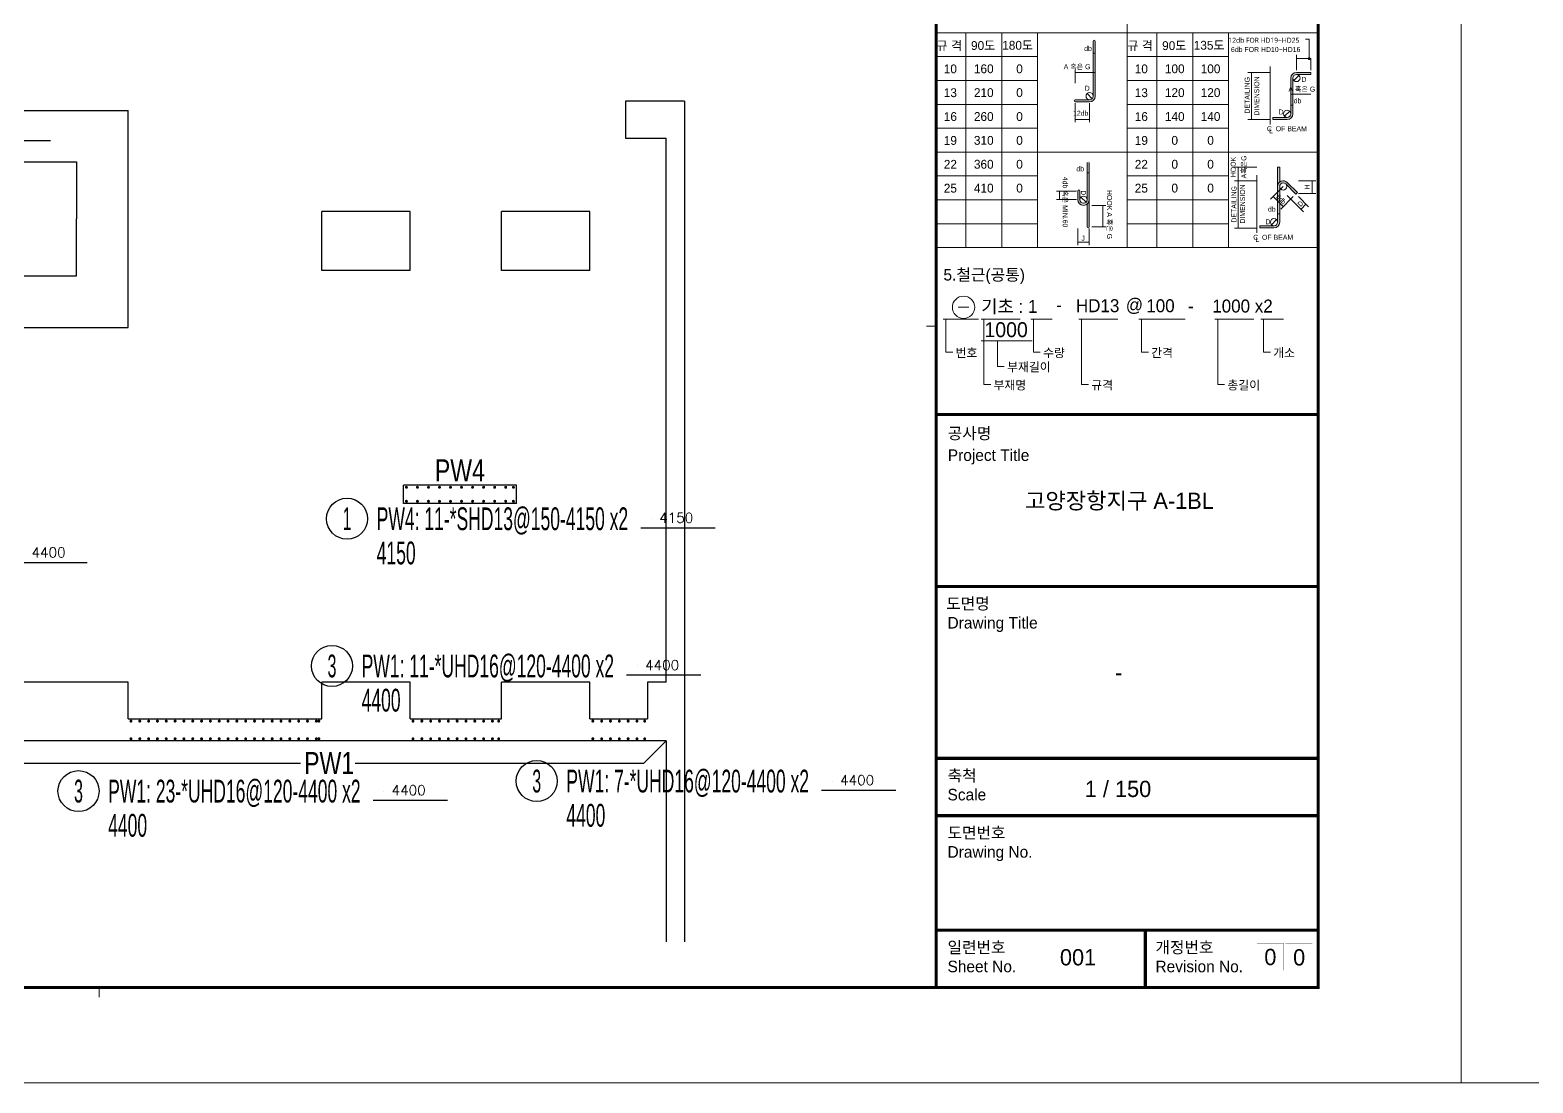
# Model space of a CAD drawing. Header units: millimetres. Extents: x 317501 to 2277231, y -321722 to 1186893.
# Drawn here: x 453560 to 473995, y -246808 to -232489 of the extents above; entities that cross this region are included whole.
import ezdxf
from ezdxf.enums import TextEntityAlignment as Align

# ---------------------------------------------------------------- set-up
doc = ezdxf.new("R2010")
doc.units = ezdxf.units.MM
doc.header["$LTSCALE"] = 57
doc.layers.get('Defpoints').update_dxf_attribs({"color": 145})
for name, color, linetype in [('DIM', 7, 'Continuous'), ('LEADER', 7, 'Continuous'), ('RP_TAG', 7, 'Continuous'), ('XREBAR', 1, 'Continuous'), ('XTAG', 7, 'Continuous')]:
    doc.layers.add(name, color=color, linetype=linetype)
doc.layers.add('벽부호', color=3, linetype='Continuous', lineweight=0)
doc.styles.add('ARIAL', font='malgun.ttf')
doc.styles.add('HYULL', font='Dotum.ttf')
doc.styles.add('RPWK1', font='arial.ttf', dxfattribs={"bigfont": 'whgtxt.shx'})
doc.styles.add('RPWK2', font='romans.shx', dxfattribs={"bigfont": 'whgtxt.shx'})
doc.styles.add('XRebarSheet', font='Hmkmrhd_0.ttf')
doc.styles.add('돋음', font='Dotum.ttf')
doc.dimstyles.new('NDIM', dxfattribs={"dimtxt": 3, "dimasz": 1.5, "dimexe": 2, "dimexo": 2, "dimgap": 1, "dimtad": 1, "dimdec": 0, "dimdsep": 46, "dimlunit": 6, "dimtxsty": 'ARIAL', "dimblk": 'DOT', "dimcen": 1, "dimclrd": 256, "dimclre": 7, "dimclrt": 3, "dimadec": 0, "dimazin": 0, "dimtfac": 1, "dimtdec": 0, "dimtix": 1, "dimtmove": 2, "dimatfit": 3, "dimldrblk": 'DOT', "dimfxl": 0, "dimtvp": 1, "dimtolj": 1, "dimlwd": -1, "dimlwe": -1, "dimarcsym": 0})

# ---------------------------------------------------------------- blocks, each defined once
blk = doc.blocks.new('_Dot')
at = {"color": 0, "linetype": 'ByBlock', "lineweight": -2}
blk.add_line((-0.5, 0), (-1, 0), dxfattribs=at)
at = {"color": 0, "linetype": 'ByBlock', "const_width": 0.5}
blk.add_lwpolyline([(-0.25, 0, 1), (0.25, 0, 1)], format="xyb", close=True, dxfattribs=at)
blk = doc.blocks.new('*D39')
at = {"color": 7, "transparency": 16777216}
for p, q in [((80432, 20451), (80432, 20463)), ((80477, 20451), (80477, 20463))]:
    blk.add_line(p, q, dxfattribs=at)
at = {"transparency": 16777216}
blk.add_line((80433, 20461), (80475, 20461), dxfattribs=at)
at = {"layer": 'Defpoints', "color": 0, "transparency": 16777216}
for p in [(80432, 20449), (80477, 20461), (80477, 20449)]:
    blk.add_point(p, dxfattribs=at)
at = {"transparency": 16777216, "xscale": 1.5, "yscale": 1.5, "zscale": 1.5, "rotation": 180}
blk.add_blockref('_Dot', (80432, 20461), dxfattribs=at)
at = {"transparency": 16777216, "xscale": 1.5, "yscale": 1.5, "zscale": 1.5}
blk.add_blockref('_Dot', (80477, 20461), dxfattribs=at)
blk = doc.blocks.new('*D40')
at = {"color": 7, "transparency": 16777216}
for p, q in [((76172, 19024), (76172, 19045)), ((76217, 19024), (76217, 19045))]:
    blk.add_line(p, q, dxfattribs=at)
at = {"transparency": 16777216}
blk.add_line((76215, 19043), (76174, 19043), dxfattribs=at)
at = {"layer": 'Defpoints', "color": 0, "transparency": 16777216}
for p in [(76172, 19043), (76172, 19022), (76217, 19022)]:
    blk.add_point(p, dxfattribs=at)
at = {"transparency": 16777216, "xscale": 1.5, "yscale": 1.5, "zscale": 1.5, "rotation": 180}
blk.add_blockref('_Dot', (76172, 19043), dxfattribs=at)
at = {"transparency": 16777216, "xscale": 1.5, "yscale": 1.5, "zscale": 1.5}
blk.add_blockref('_Dot', (76217, 19043), dxfattribs=at)
blk = doc.blocks.new('*D41')
at = {"transparency": 16777216}
blk.add_line((80158, 18181), (80199, 18181), dxfattribs=at)
at = {"layer": 'Defpoints', "color": 0, "transparency": 16777216}
for p in [(80156, 18181), (80201, 18181), (80201, 18181)]:
    blk.add_point(p, dxfattribs=at)
at = {"transparency": 16777216, "xscale": 1.5, "yscale": 1.5, "zscale": 1.5, "rotation": 180}
blk.add_blockref('_Dot', (80156, 18181), dxfattribs=at)
at = {"transparency": 16777216, "xscale": 1.5, "yscale": 1.5, "zscale": 1.5}
blk.add_blockref('_Dot', (80201, 18181), dxfattribs=at)
blk = doc.blocks.new('XDFHSDHSTHS')
at = {"layer": 'DIM', "color": 5}
for p, q in [((10415, -10005), (10415, -10505)), ((11215, -10005), (10415, -10005)), ((11215, -10005), (11215, -21438)), ((1790, -10130), (3650, -10130)), ((3650, -13080), (3650, -10130)), ((10415, -10505), (10965, -10505)), ((10965, -17905), (10965, -10505)), ((1790, -10830), (2950, -10830)), ((2950, -10830), (2950, -11605)), ((2950, -12380), (2950, -11605)), ((6285, -12305), (6285, -11505)), ((7485, -11505), (6285, -11505)), ((7485, -12305), (7485, -11505)), ((8730, -12305), (8730, -11505)), ((9930, -11505), (8730, -11505)), ((9930, -12305), (9930, -11505)), ((1790, -12380), (2950, -12380)), ((7485, -12305), (6285, -12305)), ((9930, -12305), (8730, -12305)), ((1790, -13080), (3650, -13080)), ((8930, -15225), (7395, -15225)), ((7395, -15475), (7395, -15225)), ((8930, -15475), (8930, -15225)), ((8930, -15475), (7395, -15475)), ((3650, -17905), (1790, -17905)), ((3650, -18405), (3650, -17905)), ((6285, -18405), (6285, -17905)), ((7485, -17905), (6285, -17905)), ((7485, -18405), (7485, -17905)), ((9930, -17905), (8730, -17905)), ((8730, -18405), (8730, -17905)), ((9930, -18405), (9930, -17905)), ((10715, -17905), (10715, -18405)), ((10965, -17905), (10715, -17905)), ((3650, -18405), (6285, -18405)), ((7485, -18405), (8730, -18405)), ((9930, -18405), (10715, -18405)), ((10965, -18705), (-3885, -18705)), ((10965, -18705), (10965, -21438))]:
    blk.add_line(p, q, dxfattribs=at)
blk = doc.blocks.new('*U1496', base_point=(457592.6629, -239135.2934))
at = {"layer": 'RP_TAG', "color": 0, "linetype": 'Continuous', "ltscale": 100}
blk.add_circle((457870.6629, -239135.2934), 279, dxfattribs=at)
at = {"layer": 'RP_TAG', "color": 0, "linetype": 'Continuous', "ltscale": 100, "style": 'RPWK1', "width": 0.5}
blk.add_text('1', height=310, dxfattribs=at).set_placement((457870.6629, -239135.2934), align=Align.MIDDLE_CENTER)
at = {"layer": 'RP_TAG', "color": 0, "linetype": 'Continuous', "ltscale": 100, "style": 'RPWK1', "width": 0.55}
for s, p in [('PW4: 11-*SHD13@150-4150 x2', (458273.6629, -239135.2934)), ('4150', (458273.6629, -239600.2934))]:
    blk.add_text(s, height=310, dxfattribs=at).set_placement(p, align=Align.MIDDLE_LEFT)
blk = doc.blocks.new('*U1540', base_point=(460171.1937, -242703.0216))
at = {"layer": 'RP_TAG', "color": 0, "linetype": 'Continuous', "ltscale": 100}
blk.add_circle((460449.1937, -242703.0216), 279, dxfattribs=at)
at = {"layer": 'RP_TAG', "color": 0, "linetype": 'Continuous', "ltscale": 100, "style": 'RPWK1', "width": 0.5}
blk.add_text('3', height=310, dxfattribs=at).set_placement((460449.1937, -242703.0216), align=Align.MIDDLE_CENTER)
at = {"layer": 'RP_TAG', "color": 0, "linetype": 'Continuous', "ltscale": 100, "style": 'RPWK1', "width": 0.55}
for s, p in [('PW1: 7-*UHD16@120-4400 x2', (460852.1937, -242703.0216)), ('4400', (460852.1937, -243168.0216))]:
    blk.add_text(s, height=310, dxfattribs=at).set_placement(p, align=Align.MIDDLE_LEFT)
blk = doc.blocks.new('*U1541', base_point=(457387.5343, -241137.4317))
at = {"layer": 'RP_TAG', "color": 0, "linetype": 'Continuous', "ltscale": 100}
blk.add_circle((457665.5343, -241137.4317), 279, dxfattribs=at)
at = {"layer": 'RP_TAG', "color": 0, "linetype": 'Continuous', "ltscale": 100, "style": 'RPWK1', "width": 0.5}
blk.add_text('3', height=310, dxfattribs=at).set_placement((457665.5343, -241137.4317), align=Align.MIDDLE_CENTER)
at = {"layer": 'RP_TAG', "color": 0, "linetype": 'Continuous', "ltscale": 100, "style": 'RPWK1', "width": 0.55}
for s, p in [('PW1: 11-*UHD16@120-4400 x2', (458068.5343, -241137.4317)), ('4400', (458068.5343, -241602.4317))]:
    blk.add_text(s, height=310, dxfattribs=at).set_placement(p, align=Align.MIDDLE_LEFT)
blk = doc.blocks.new('*U1542', base_point=(453941.324, -242839.3407))
at = {"layer": 'RP_TAG', "color": 0, "linetype": 'Continuous', "ltscale": 100}
blk.add_circle((454219.324, -242839.3407), 279, dxfattribs=at)
at = {"layer": 'RP_TAG', "color": 0, "linetype": 'Continuous', "ltscale": 100, "style": 'RPWK1', "width": 0.5}
blk.add_text('3', height=310, dxfattribs=at).set_placement((454219.324, -242839.3407), align=Align.MIDDLE_CENTER)
at = {"layer": 'RP_TAG', "color": 0, "linetype": 'Continuous', "ltscale": 100, "style": 'RPWK1', "width": 0.55}
for s, p in [('PW1: 23-*UHD16@120-4400 x2', (454622.324, -242839.3407)), ('4400', (454622.324, -243304.3407))]:
    blk.add_text(s, height=310, dxfattribs=at).set_placement(p, align=Align.MIDDLE_LEFT)
blk = doc.blocks.new('dhs_sheet2e')
h = blk.add_hatch(color=256)
edge = h.paths.add_edge_path()
edge.add_line((76299, 21797), (76299, 20646.2))
edge.add_arc((76224.2, 20646.2), 74.7, -90, 0, ccw=False)
edge.add_line((76224.2, 20571.5), (75925.3, 20571.5))
edge.add_arc((75925.3, 20549.1), 22.4, 90, 270)
edge.add_line((75925.3, 20526.7), (76224.2, 20526.7))
edge.add_arc((76224.2, 20646.2), 119.6, 270, 360)
edge.add_line((76343.8, 20646.2), (76343.8, 21797))
edge.add_arc((76321.4, 21797), 22.4, 0, 180)
blk.add_hatch(color=256).paths.add_polyline_path([(80850.3, 21144.3), (80551.4, 21144.3, 0.4142136), (80431.9, 21024.7), (80431.9, 20621.2), (80431.9, 20277.5, -0.4142136), (80357.1, 20202.7), (80058.2, 20202.7), (80058.2, 20157.9), (80357.1, 20157.9, 0.4142136), (80476.7, 20277.5), (80476.7, 20621.2), (80476.7, 21024.7, -0.4142136), (80551.4, 21099.4), (80850.3, 21099.4)])
h = blk.add_hatch(color=256)
h.paths.add_polyline_path([(76216.8, 18481.2, -0.2277351), (76172, 18387.9), (76172, 17913.3, 1), (76216.8, 17913.3)])
h.paths.add_polyline_path([(76216.8, 19258.4, 1), (76172, 19258.4), (76172, 18481.2, -0.1833618), (76153.2, 18431.7, -0.6790836), (76150.1, 18423.9, -0.2067221), (76146.9, 18425.3, -0.6466922), (76022.6, 18481.2), (76022.6, 18660.6, 1), (75977.7, 18660.6), (75977.7, 18481.2, 1), (76216.8, 18481.2)])
h.paths.add_polyline_path([(76153.2, 18431.7, -0.0300135), (76146.9, 18425.3, 0.2067221), (76150.1, 18423.9, 0.6790836)], flags=17)
h = blk.add_hatch(color=256)
h.paths.add_polyline_path([(80200.9, 19160.1), (80156.1, 19160.1), (80156.1, 18756.6, -0.2277351), (80200.9, 18850)])
h.paths.add_polyline_path([(80156.1, 18756.6), (80156.1, 18353.1), (80156.1, 18009.4, -0.4142136), (80081.4, 17934.7), (79782.5, 17934.7), (79782.5, 17889.8), (80081.4, 17889.8, 0.4142136), (80200.9, 18009.4), (80200.9, 18353.1), (80200.9, 18756.6, -0.6681786), (80328.5, 18809.5), (80539.9, 18598.1), (80571.6, 18629.8), (80360.2, 18841.2, 0.6681786)])
at = {"color": 7, "ltscale": 2}
for p, q in [((77008.3, 22471.6), (77008.3, 17477.6)), ((73013.1, 21972.2), (81003.6, 21972.2)), ((73637.3, 21972.2), (73637.3, 17477.6)), ((74386.4, 21972.2), (74386.4, 17477.6)), ((75135.6, 21972.2), (75135.6, 17477.6)), ((77632.6, 21972.2), (77632.6, 17477.6)), ((78381.7, 21972.2), (78381.7, 17477.6)), ((79130.8, 21972.2), (79130.8, 17477.6)), ((73013.1, 21472.8), (75135.6, 21472.8)), ((77008.3, 21472.8), (79130.8, 21472.8)), ((75135.6, 19475.2), (77008.3, 19475.2)), ((79130.8, 19475.2), (81003.6, 19475.2)), ((73013.1, 17477.6), (81003.6, 17477.6))]:
    blk.add_line(p, q, dxfattribs=at)
for p, q in [((76299, 21797), (76299, 20646.2)), ((76343.8, 21797), (76343.8, 20646.2)), ((80742.8, 21835.3), (80817.5, 21835.3)), ((80817.5, 21835.3), (80817.5, 21432.5)), ((80553.3, 21432.5), (80848.4, 21432.5)), ((79607.9, 21142.4), (79607.9, 20159.8)), ((80498.6, 20971.9), (80604.3, 21077.5)), ((80551.4, 21144.3), (80850.3, 21144.3)), ((80850.3, 21099.4), (80551.4, 21099.4)), ((80850.3, 21144.3), (80850.3, 21099.4)), ((80431.9, 20277.5), (80431.9, 21024.7)), ((80476.7, 20277.5), (80476.7, 21024.7)), ((75925.3, 20571.5), (76224.2, 20571.5)), ((76224.2, 20526.7), (75925.3, 20526.7)), ((76277.1, 20593.4), (76171.4, 20699.1)), ((80835.3, 20687.8), (80431.9, 20687.8)), ((80058.2, 20202.7), (80357.1, 20202.7)), ((80058.2, 20157.9), (80058.2, 20202.7)), ((80357.1, 20157.9), (80058.2, 20157.9)), ((80304.3, 20224.6), (80410, 20330.3)), ((76172, 19258.4), (76172, 18481.2)), ((76216.8, 19258.4), (76216.8, 18481.2)), ((79332.2, 19158.3), (79332.2, 18878.1)), ((79332.2, 18874.3), (79332.2, 17887.4)), ((80883.4, 18874.3), (80883.4, 18609.1)), ((75592.1, 18659.1), (75592.1, 18482.7)), ((75977.7, 18660.6), (75977.7, 18481.2)), ((76022.6, 18660.6), (76022.6, 18481.2)), ((80156.1, 18353.1), (80156.1, 18756.6)), ((80200.9, 18353.1), (80200.9, 18756.6)), ((80328.5, 18809.5), (80539.9, 18598.1)), ((80357.7, 18568.9), (80698.5, 18228.1)), ((80360.2, 18841.2), (80571.6, 18629.8)), ((80539.9, 18598.1), (80571.6, 18629.8)), ((76150.1, 18428.4), (76044.4, 18534.1)), ((76502.4, 18360.2), (76502.4, 17914.8)), ((80065.6, 18544), (80274.3, 18335.3)), ((80156.1, 18353.1), (80156.1, 18009.4)), ((80200.9, 18353.1), (80200.9, 18009.4)), ((80749.9, 18385.4), (80646.9, 18282.4)), ((79782.5, 17889.8), (79782.5, 17934.7)), ((79782.5, 17934.7), (80081.4, 17934.7)), ((80028.6, 17956.6), (80134.2, 18062.2)), ((80081.4, 17889.8), (79782.5, 17889.8)), ((76215.3, 17590.4), (75979.2, 17590.4))]:
    blk.add_line(p, q)
at = {"color": 1}
for p, q in [((76299, 21501), (76299, 21548.4)), ((76342.3, 21546.4), (76300.5, 21546.4)), ((76343.8, 21501), (76343.8, 21548.4)), ((75925.3, 20916), (75925.3, 21199.6)), ((75926.8, 21139.7), (76342.3, 21139.7)), ((75925.3, 20500.1), (75925.3, 20098.9)), ((76224.2, 20500.1), (76224.2, 20098.9)), ((76222.7, 20158.9), (75926.8, 20158.9))]:
    blk.add_line(p, q, dxfattribs=at)
at = {"color": 7}
for p, q in [((80551.4, 21191.6), (80551.4, 21507.4)), ((80850.3, 21191.6), (80850.3, 21435)), ((76343.8, 20916), (76343.8, 21141.7)), ((79996, 21144.3), (79533, 21144.3)), ((80431.9, 20947.5), (80431.9, 20685.3)), ((79996, 20157.9), (79533, 20157.9)), ((79720.2, 19160.1), (79257.5, 19160.1)), ((79720.2, 18876.2), (79257.5, 18876.2)), ((79720.2, 18876.2), (79257.5, 18876.2)), ((80591.1, 18876.2), (80958.3, 18876.2)), ((75953.1, 18660.6), (75532.2, 18660.6)), ((80273.9, 18754.9), (80011.4, 18492.3)), ((80591.1, 18607.2), (80958.3, 18607.2)), ((75953.1, 18481.2), (75532.2, 18481.2)), ((76270.6, 18361.7), (76562.3, 18361.7)), ((80485.3, 18543.5), (80222.7, 18281)), ((80488.8, 18437.8), (80698.5, 18228.1)), ((80594.5, 18543.5), (80804.2, 18333.8)), ((75977.7, 17876.9), (75977.7, 17530.5)), ((76216.8, 17876.9), (76216.8, 17530.5)), ((76270.6, 17913.3), (76562.3, 17913.3)), ((79720.2, 17885.5), (79257.5, 17885.5)), ((73477.6, 16230.5), (73697, 16230.5)), ((73013.1, 15831.2), (72813.3, 15831.2)), ((55508.9, 1997.6), (55508.9, 1797.9))]:
    blk.add_line(p, q, dxfattribs=at)
at = {"linetype": 'Continuous'}
for p, q in [((79998.5, 20053.3), (79998.5, 21263.8)), ((79722.7, 17785.2), (79722.7, 18995.8))]:
    blk.add_line(p, q, dxfattribs=at)
at = {"color": 4}
for p, q in [((80156.1, 19160.1), (80200.9, 19160.1)), ((80156.1, 18756.6), (80156.1, 19160.1)), ((80200.9, 19160.1), (80200.9, 18850)), ((76172, 18387.9), (76172, 17913.3)), ((76216.8, 18481.2), (76216.8, 17913.3))]:
    blk.add_line(p, q, dxfattribs=at)
at = {"color": 1, "ltscale": 2}
for p, q in [((73160.8, 15979.6), (73897.2, 15979.6)), ((73217.3, 15979.6), (73217.3, 15288.3)), ((73955, 15979.6), (74769.1, 15979.6)), ((74011.5, 15979.6), (74011.5, 14611.4)), ((74992, 15979.6), (75438.1, 15979.6)), ((75048.5, 15979.6), (75048.5, 15288.3)), ((75998.4, 15979.6), (76812.5, 15979.6)), ((76054.9, 15979.6), (76054.9, 14611.4)), ((77253.2, 15979.6), (78222.3, 15979.6)), ((77309.7, 15979.6), (77309.7, 15288.3)), ((78846.9, 15979.6), (79661, 15979.6)), ((78903.4, 15979.6), (78903.4, 14611.4)), ((79804.8, 15979.6), (80281.2, 15979.6)), ((79861.3, 15979.6), (79861.3, 15288.3)), ((73955, 15525.5), (75020.4, 15525.5)), ((74296, 15525.5), (74296, 14991.1)), ((73217.3, 15288.3), (73361.3, 15288.3)), ((75048.5, 15288.3), (75192.5, 15288.3)), ((77309.7, 15288.3), (77453.7, 15288.3)), ((79861.3, 15288.3), (80005.3, 15288.3)), ((74296, 14991.1), (74440, 14991.1)), ((74011.5, 14611.4), (74155.5, 14611.4)), ((76054.9, 14611.4), (76198.9, 14611.4)), ((78903.4, 14611.4), (79047.4, 14611.4))]:
    blk.add_line(p, q, dxfattribs=at)
at = {"color": 30}
for p, q in [((73013.1, 6791.9), (81003.6, 6791.9)), ((73013.1, 5593.3), (81003.6, 5593.3)), ((73013.1, 3196.2), (81003.6, 3196.2))]:
    blk.add_line(p, q, dxfattribs=at)
at = {"color": 7}
blk.add_lwpolyline([(84000, 0), (84000, 59329.4), (0, 59329.4), (0, 0)], close=True, dxfattribs=at)
at = {"color": 30, "const_width": 64.9}
blk.add_lwpolyline([(81003.6, 57331.7), (2996.4, 57331.7), (2996.4, 1997.6), (81003.6, 1997.6)], close=True, dxfattribs=at)
for points in [[(73013.1, 1997.6), (73013.1, 57331.7)], [(73013.1, 13983.4), (81003.6, 13983.4)], [(73013.1, 10387.6), (81003.6, 10387.6)], [(73013.1, 6791.9), (81003.6, 6791.9)], [(73013.1, 5593.3), (81003.6, 5593.3)], [(73013.1, 3196.2), (81003.6, 3196.2)], [(77390.2, 1997.6), (77390.2, 3196.2)]]:
    blk.add_lwpolyline(points, dxfattribs=at)
at = {"color": 1, "ltscale": 2, "const_width": 1.87}
for points in [[(79725.1, 2916.8), (79725.1, 2355), (80286.9, 2355), (80286.9, 2916.8), (79725.1, 2916.8)], [(80321.3, 2916.8), (80321.3, 2355), (80883.1, 2355), (80883.1, 2916.8), (80321.3, 2916.8)]]:
    blk.add_lwpolyline(points, dxfattribs=at)
for centre, radius in [((80817.5, 21432.5), 22.4), ((80817.5, 21432.5), 11.2), ((80551.4, 21024.7), 74.7), ((80604.3, 21077.5), 4.48), ((80498.6, 20971.9), 4.48), ((76171.4, 20699.1), 4.48), ((76277.1, 20593.4), 4.48), ((80357.1, 20277.5), 74.7), ((80304.3, 20224.6), 4.48), ((80410, 20330.3), 4.48), ((80275.7, 18756.6), 74.7), ((76044.4, 18534.1), 4.48), ((76150.1, 18428.4), 4.48), ((80081.4, 18009.4), 74.7), ((80028.6, 17956.6), 4.48), ((80134.2, 18062.2), 4.48)]:
    blk.add_circle(centre, radius)
at = {"color": 4}
for centre in [(76224.2, 20646.2), (76097.3, 18481.2)]:
    blk.add_circle(centre, 74.7, dxfattribs=at)
at = {"color": 7, "linetype": 'Continuous'}
blk.add_circle((73588.4, 16228.7), 234.1, dxfattribs=at).dxf.unprotected_set("ltscale", 0)
for centre, radius, start, end in [((76321.4, 21797), 22.4, 0, 180), ((80551.4, 21024.7), 119.6, 90, 180), ((80551.4, 21024.7), 74.7, 90, 180), ((75925.3, 20549.1), 22.4, 90, 270), ((76224.2, 20646.2), 119.6, 270, 0), ((76224.2, 20646.2), 74.7, 270, 0), ((80357.1, 20277.5), 74.7, 270, 0), ((80357.1, 20277.5), 119.6, 270, 0), ((80275.7, 18756.6), 119.6, 45, 180), ((76000.1, 18660.6), 22.4, 0, 180), ((76097.3, 18481.2), 119.6, 180, 0), ((76097.3, 18481.2), 74.7, 180, 0), ((80081.4, 18009.4), 119.6, 270, 0), ((80081.4, 18009.4), 74.7, 270, 0)]:
    blk.add_arc(centre, radius, start, end)
at = {"color": 4}
blk.add_arc((76194.4, 17913.3), 22.4, 180, 0, dxfattribs=at)
at = {"color": 1, "rotation": 180}
for p, xscale, yscale, zscale in [((76299, 21546.4), 1.5, 1.5, 1.5), ((75925.3, 21139.7), 11.98573127229489, 11.98573127229489, 11.98573127229489), ((75925.3, 20158.9), 11.98573127229489, 11.98573127229489, 11.98573127229489)]:
    blk.add_blockref('_Dot', p, dxfattribs=dict(at, xscale=xscale, yscale=yscale, zscale=zscale))
at = {"color": 1}
for p, xscale, yscale, zscale in [((76343.8, 21546.4), 1.5, 1.5, 1.5), ((76343.8, 21139.7), 1.498216409036861, 1.498216409036861, 1.498216409036861), ((76224.2, 20158.9), 11.98573127229489, 11.98573127229489, 11.98573127229489)]:
    blk.add_blockref('_Dot', p, dxfattribs=dict(at, xscale=xscale, yscale=yscale, zscale=zscale))
for p, xscale, yscale, zscale, rotation in [((80551.4, 21432.5), 14.98216409036861, 14.98216409036861, 14.98216409036861, 180), ((79607.9, 21144.3), 14.98216409036861, 14.98216409036861, 14.98216409036861, 90), ((80431.9, 20687.8), 14.98216409036861, 14.98216409036861, 14.98216409036861, 180), ((79607.9, 20157.9), 14.98216409036861, 14.98216409036861, 14.98216409036861, 270), ((79332.2, 19160.1), 14.98216409036861, 14.98216409036861, 14.98216409036861, 90), ((79332.2, 18876.2), 14.98216409036861, 14.98216409036861, 14.98216409036861, 90), ((79332.2, 18876.2), 1.872770511296076, 1.872770511296076, 1.872770511296076, 270), ((80883.4, 18876.2), 14.98216409036861, 14.98216409036861, 14.98216409036861, 90), ((75592.1, 18660.6), 11.98573127229489, 11.98573127229489, 11.98573127229489, 90), ((80064, 18545), 14.98216409036861, 14.98216409036861, 14.98216409036861, 135.0000000000825), ((80883.4, 18607.2), 14.98216409036861, 14.98216409036861, 14.98216409036861, 270), ((75592.1, 18481.2), 11.98573127229489, 11.98573127229489, 11.98573127229489, 270), ((76502.4, 18361.7), 11.98573127229489, 11.98573127229489, 11.98573127229489, 90), ((80275.7, 18333.9), 14.98216409036861, 14.98216409036861, 14.98216409036861, 315.0000000000825), ((80645.5, 18281.1), 14.98216409036861, 14.98216409036861, 14.98216409036861, 225.0000000002524), ((80751.2, 18386.8), 14.98216409036861, 14.98216409036861, 14.98216409036861, 45.00000000025245), ((76502.4, 17913.3), 11.98573127229489, 11.98573127229489, 11.98573127229489, 270), ((79332.2, 17885.5), 14.98216409036861, 14.98216409036861, 14.98216409036861, 270), ((75977.7, 17590.4), 11.98573127229489, 11.98573127229489, 11.98573127229489, 180)]:
    blk.add_blockref('_Dot', p, dxfattribs=dict(xscale=xscale, yscale=yscale, zscale=zscale, rotation=rotation))
for p, xscale, yscale, zscale in [((80850.3, 21432.5), 1.872770511296076, 1.872770511296076, 1.872770511296076), ((80850.3, 20687.8), 14.98216409036861, 14.98216409036861, 14.98216409036861), ((76216.8, 17590.4), 11.98573127229489, 11.98573127229489, 11.98573127229489)]:
    blk.add_blockref('_Dot', p, dxfattribs=dict(xscale=xscale, yscale=yscale, zscale=zscale))
at = {"color": 3}
for s, height, style, p in [('규 격', 184.85, 'XRebarSheet', (73024.7, 21609.3)), ('90도', 184.85, 'XRebarSheet', (73743.9, 21612.7)), ('180도', 184.85, 'XRebarSheet', (74396.5, 21618.3)), ('규 격', 184.85, 'XRebarSheet', (77015.8, 21609.3)), ('90도', 184.85, 'XRebarSheet', (77741.9, 21610.8)), ('135도', 184.85, 'XRebarSheet', (78402.8, 21618.5)), ('기초 : 1', 271.84, 'HYULL', (73958.2, 16112.5)), ('HD13', 271.84, 'HYULL', (75937.6, 16126.4)), ('@', 271.8, 'HYULL', (76981.9, 16143.6)), ('100', 271.84, 'HYULL', (77410.5, 16124.9)), ('1000 x2', 271.84, 'HYULL', (78789.8, 16118.6)), ('-', 271.8, 'HYULL', (75524.6, 16143.6)), ('-', 271.8, 'HYULL', (78283.3, 16120.3)), ('번호', 181.22, 'XRebarSheet', (73421.4, 15184.8)), ('부재길이', 181.22, 'XRebarSheet', (74500.1, 14887.6)), ('수량', 181.22, 'XRebarSheet', (75252.6, 15184.8)), ('간격', 181.22, 'XRebarSheet', (77513.8, 15184.8)), ('개소', 181.22, 'XRebarSheet', (80065.4, 15184.8)), ('부재명', 181.22, 'XRebarSheet', (74215.6, 14507.8)), ('규격', 181.22, 'XRebarSheet', (76259, 14507.8)), ('총길이', 181.22, 'XRebarSheet', (79107.5, 14507.8))]:
    blk.add_text(s, height=height, dxfattribs=dict(at, style=style)).set_placement(p)
for s, height, style, p in [('db', 104.88, 'HYULL', (76110.6, 21591.3)), ('12db FOR HD19~HD25', 104.875, 'ARIAL', (79128.8, 21763.4)), ('6db FOR HD10~HD16', 104.875, 'HYULL', (79181.1, 21570.1)), ('A 혹은 G', 104.88, 'HYULL', (75682.6, 21210.1)), ('D', 104.9, 'HYULL', (76121.8, 20758.8)), ('A 혹은 G', 104.88, 'HYULL', (80384, 20740.7)), ('D', 104.9, 'HYULL', (80656, 20944.7)), ('db', 104.88, 'HYULL', (80494.6, 20497.1)), ('12db', 104.88, 'HYULL', (75877.3, 20236.3)), ('D', 104.9, 'HYULL', (80177.8, 20262.8)), ('C  OF BEAM', 104.88, 'HYULL', (79933.3, 19912.7)), ('L', 104.9, 'HYULL', (79978.2, 19870.3)), ('db', 104.88, 'HYULL', (75947.2, 19073.7)), ('db', 104.88, 'HYULL', (79955.9, 18229.1)), ('D', 104.9, 'HYULL', (79902.1, 17964.6)), ('J', 104.9, 'HYULL', (76052.4, 17620.3)), ('C  OF BEAM', 104.88, 'HYULL', (79646.6, 17640.3)), ('L', 104.9, 'HYULL', (79691.4, 17597.9))]:
    blk.add_text(s, height=height, dxfattribs=dict(style=style)).set_placement(p)
at = {"style": 'HYULL'}
for s, height, rotation, p in [('DETAILING', 104.88, 90, (79572.8, 20283)), ('DIMENSION', 104.88, 90, (79773.2, 20238.9)), ('HOOK', 104.88, 90, (79280.6, 18949.8)), ('A혹은G', 104.88, 90, (79503.2, 18925.5)), ('4db 혹은 MIN.60', 104.875, 270, (75662.8, 18959.9)), ('D', 104.9, 270, (76045.4, 18676.8)), ('HOOK A 혹은 G', 104.875, 270, (76588.8, 18683)), ('DETAILING', 104.88, 90, (79297.1, 18001.8)), ('DIMENSION', 104.88, 90, (79475.3, 17979.8)), ('H', 104.9, 90, (80828.6, 18696.9))]:
    blk.add_text(s, height=height, rotation=rotation, dxfattribs=at).set_placement(p)
at = {"style": 'HYULL', "width": 0.8}
for s, height, rotation, p in [('6db', 104.88, 315, (80113.5, 18528.3)), ('D', 104.9, 45, (80638.1, 18324.3))]:
    blk.add_text(s, height=height, rotation=rotation, dxfattribs=at).set_placement(p)
at = {"color": 7, "style": 'XRebarSheet'}
blk.add_text('5.철근(공통)', height=242.71, dxfattribs=at).set_placement((73167, 16788))
at = {"color": 3, "linetype": 'Continuous', "style": 'HYULL'}
e = blk.add_text('1000', height=312.13, dxfattribs=at)
e.set_placement((74023.5, 15760.5), align=Align.MIDDLE_LEFT)
e.dxf.unprotected_set("ltscale", 0)
at = {"color": 7, "style": 'XRebarSheet'}
for s, height, p in [('공사명', 241.63, (73259, 13591.6)), ('Project Title', 241.632, (73259, 13135.1)), ('도면명', 241.63, (73225, 10028.1)), ('Drawing Title', 241.632, (73252.8, 9628.5)), ('축척', 241.63, (73252.8, 6432.3)), ('Scale', 241.63, (73252.8, 6032.8)), ('도면번호', 241.63, (73252.8, 5233.8)), ('Drawing No.', 241.632, (73252.8, 4834.2)), ('일련번호', 241.63, (73252.8, 2836.6)), ('개정번호', 241.63, (77602.3, 2836.6)), ('Sheet No.', 241.63, (73252.8, 2437.1)), ('Revision No.', 241.632, (77602.3, 2437.1))]:
    blk.add_text(s, height=height, dxfattribs=at).set_placement(p, align=Align.MIDDLE_LEFT)
for base, p1, p2, picture, middle in [((80476.7, 20461.4), (80431.9, 20449.3), (80476.7, 20449.3), '*D39', (80454.3, 20461.4)), ((76172, 19043.3), (76216.8, 19021.8), (76172, 19021.8), '*D40', (76194.4, 19043.3)), ((80200.9, 18181.3), (80156.1, 18181.3), (80200.9, 18181.3), '*D41', (80178.5, 18181.3))]:
    dim = blk.add_linear_dim(base=base, p1=p1, p2=p2, text=' ', dimstyle='NDIM')
    dim.commit()
    dim.dimension.update_dxf_attribs({"geometry": picture, "text_midpoint": middle})
blk = doc.blocks.new('ASGARAE')
at = {"color": 7, "ltscale": 2}
for p, q in [((54760, -28767), (56352, -28767)), ((57756, -28767), (59348, -28767)), ((54760, -29142), (56352, -29142)), ((57756, -29142), (59348, -29142)), ((54760, -29516), (56352, -29516)), ((57756, -29516), (59348, -29516)), ((54760, -29891), (56352, -29891)), ((57756, -29891), (59348, -29891)), ((54760, -30265), (56352, -30265)), ((57756, -30265), (59348, -30265)), ((54760, -30640), (56352, -30640)), ((57756, -30640), (59348, -30640)), ((54760, -31014), (56352, -31014)), ((57756, -31014), (59348, -31014))]:
    blk.add_line(p, q, dxfattribs=at)
at = {"color": 255, "xscale": 0.75, "yscale": 0.75, "zscale": 0.75}
blk.add_blockref('dhs_sheet2e', (0, -44497), dxfattribs=at)
at = {"color": 3, "style": 'XRebarSheet'}
for s, height, p in [('10', 138.6, (54984, -28584)), ('160', 138.6, (55508, -28583)), ('0', 139, (56069, -28583)), ('10', 138.6, (57980, -28584)), ('100', 138.6, (58504, -28583)), ('100', 138.6, (59066, -28583)), ('13', 138.6, (54984, -28958)), ('210', 138.6, (55508, -28957)), ('0', 139, (56069, -28957)), ('13', 138.6, (57980, -28958)), ('120', 138.6, (58504, -28957)), ('120', 138.6, (59066, -28957)), ('16', 138.6, (54984, -29333)), ('260', 138.6, (55508, -29332)), ('0', 139, (56069, -29332)), ('16', 138.6, (57980, -29333)), ('140', 138.6, (58504, -29332)), ('140', 138.6, (59066, -29332)), ('19', 138.6, (54984, -29707)), ('310', 138.6, (55508, -29706)), ('0', 139, (56069, -29706)), ('19', 138.6, (57980, -29707)), ('0', 139, (58504, -29706)), ('0', 139, (59066, -29706)), ('22', 138.6, (54984, -30082)), ('360', 138.6, (55508, -30081)), ('0', 139, (56069, -30081)), ('22', 138.6, (57980, -30082)), ('0', 139, (58504, -30081)), ('0', 139, (59066, -30081)), ('25', 138.6, (54984, -30456)), ('410', 138.6, (55508, -30455)), ('0', 139, (56069, -30455)), ('25', 138.6, (57980, -30456)), ('0', 139, (58504, -30455)), ('0', 139, (59066, -30455))]:
    blk.add_text(s, height=height, dxfattribs=at).set_placement(p, align=Align.MIDDLE_CENTER)
for s, p in [('고양장항지구 A-1BL', (57636, -35358)), ('-', (57626, -38055)), ('1 / 150', (57614, -39878)), ('0', (60004, -42520)), ('0', (60456, -42526))]:
    blk.add_text(s, height=255, dxfattribs=at).set_placement(p, align=Align.MIDDLE)
blk.add_text('001', height=254.8, dxfattribs=at).set_placement((56703, -42652))

msp = doc.modelspace()

# ---------------------------------------------------------------- linework, layer by layer
at = {"layer": 'LEADER'}
for p, q in [((461907.4, -242457.5), (462207.4, -242157.5)), ((453332.4, -242457.5), (457235.8, -242457.5)), ((457981.9, -242457.5), (461907.4, -242457.5))]:
    msp.add_line(p, q, dxfattribs=at)
at = {"layer": 'RP_TAG', "color": 250, "linetype": 'Continuous', "ltscale": 100}
for p, q in [((462009.3, -239135.3), (462009.4, -239135.3)), ((461817.4, -241137.4), (461817.4, -241137.4)), ((464468.6, -242703), (464468.6, -242703)), ((458371.2, -242839.3), (458371.2, -242839.3))]:
    msp.add_line(p, q, dxfattribs=at)
at = {"layer": 'RP_TAG', "color": 1, "linetype": 'Continuous', "ltscale": 100}
for points in [[(452826, -233990), (453836.3, -233990)], [(461863.6, -239257.9), (462873.9, -239257.9)], [(453328.9, -239729.1), (454339.2, -239729.1)], [(461671.7, -241260), (462681.9, -241260)], [(458225.5, -242961.9), (459235.7, -242961.9)], [(464322.9, -242825.6), (465333.1, -242825.6)]]:
    msp.add_lwpolyline(points, dxfattribs=at)
at = {"layer": 'XREBAR', "color": 11, "linetype": 'Continuous', "ltscale": 2.33129e-317, "const_width": 20}
for points in [[(458667.4, -238707.5, -1), (458687.4, -238707.5, -1), (458667.4, -238707.5)], [(458817.4, -238707.5, -1), (458837.4, -238707.5, -1), (458817.4, -238707.5)], [(458967.4, -238707.5, -1), (458987.4, -238707.5, -1), (458967.4, -238707.5)], [(459117.4, -238707.5, -1), (459137.4, -238707.5, -1), (459117.4, -238707.5)], [(459267.4, -238707.5, -1), (459287.4, -238707.5, -1), (459267.4, -238707.5)], [(459417.4, -238707.5, -1), (459437.4, -238707.5, -1), (459417.4, -238707.5)], [(459567.4, -238707.5, -1), (459587.4, -238707.5, -1), (459567.4, -238707.5)], [(459717.4, -238707.5, -1), (459737.4, -238707.5, -1), (459717.4, -238707.5)], [(459867.4, -238707.5, -1), (459887.4, -238707.5, -1), (459867.4, -238707.5)], [(460017.4, -238707.5, -1), (460037.4, -238707.5, -1), (460017.4, -238707.5)], [(460122.4, -238707.5, -1), (460142.4, -238707.5, -1), (460122.4, -238707.5)], [(458667.4, -238897.5, -1), (458687.4, -238897.5, -1), (458667.4, -238897.5)], [(458817.4, -238897.5, -1), (458837.4, -238897.5, -1), (458817.4, -238897.5)], [(458967.4, -238897.5, -1), (458987.4, -238897.5, -1), (458967.4, -238897.5)], [(459117.4, -238897.5, -1), (459137.4, -238897.5, -1), (459117.4, -238897.5)], [(459267.4, -238897.5, -1), (459287.4, -238897.5, -1), (459267.4, -238897.5)], [(459417.4, -238897.5, -1), (459437.4, -238897.5, -1), (459417.4, -238897.5)], [(459567.4, -238897.5, -1), (459587.4, -238897.5, -1), (459567.4, -238897.5)], [(459717.4, -238897.5, -1), (459737.4, -238897.5, -1), (459717.4, -238897.5)], [(459867.4, -238897.5, -1), (459887.4, -238897.5, -1), (459867.4, -238897.5)], [(460017.4, -238897.5, -1), (460037.4, -238897.5, -1), (460017.4, -238897.5)], [(460122.4, -238897.5, -1), (460142.4, -238897.5, -1), (460122.4, -238897.5)]]:
    msp.add_lwpolyline(points, format="xyb", dxfattribs=at)
at = {"layer": 'XREBAR', "color": 171, "linetype": 'Continuous', "ltscale": 2.33129e-317, "const_width": 20}
for points in [[(454922.4, -241887.5, -1), (454942.4, -241887.5, -1), (454922.4, -241887.5)], [(455042.4, -241887.5, -1), (455062.4, -241887.5, -1), (455042.4, -241887.5)], [(455162.4, -241887.5, -1), (455182.4, -241887.5, -1), (455162.4, -241887.5)], [(455282.4, -241887.5, -1), (455302.4, -241887.5, -1), (455282.4, -241887.5)], [(455402.4, -241887.5, -1), (455422.4, -241887.5, -1), (455402.4, -241887.5)], [(455522.4, -241887.5, -1), (455542.4, -241887.5, -1), (455522.4, -241887.5)], [(455642.4, -241887.5, -1), (455662.4, -241887.5, -1), (455642.4, -241887.5)], [(455762.4, -241887.5, -1), (455782.4, -241887.5, -1), (455762.4, -241887.5)], [(455882.4, -241887.5, -1), (455902.4, -241887.5, -1), (455882.4, -241887.5)], [(456002.4, -241887.5, -1), (456022.4, -241887.5, -1), (456002.4, -241887.5)], [(456122.4, -241887.5, -1), (456142.4, -241887.5, -1), (456122.4, -241887.5)], [(456242.4, -241887.5, -1), (456262.4, -241887.5, -1), (456242.4, -241887.5)], [(456362.4, -241887.5, -1), (456382.4, -241887.5, -1), (456362.4, -241887.5)], [(456482.4, -241887.5, -1), (456502.4, -241887.5, -1), (456482.4, -241887.5)], [(456602.4, -241887.5, -1), (456622.4, -241887.5, -1), (456602.4, -241887.5)], [(456722.4, -241887.5, -1), (456742.4, -241887.5, -1), (456722.4, -241887.5)], [(456842.4, -241887.5, -1), (456862.4, -241887.5, -1), (456842.4, -241887.5)], [(456962.4, -241887.5, -1), (456982.4, -241887.5, -1), (456962.4, -241887.5)], [(457082.4, -241887.5, -1), (457102.4, -241887.5, -1), (457082.4, -241887.5)], [(457202.4, -241887.5, -1), (457222.4, -241887.5, -1), (457202.4, -241887.5)], [(457322.4, -241887.5, -1), (457342.4, -241887.5, -1), (457322.4, -241887.5)], [(457442.4, -241887.5, -1), (457462.4, -241887.5, -1), (457442.4, -241887.5)], [(457477.4, -241887.5, -1), (457497.4, -241887.5, -1), (457477.4, -241887.5)], [(458757.4, -241887.5, -1), (458777.4, -241887.5, -1), (458757.4, -241887.5)], [(458877.4, -241887.5, -1), (458897.4, -241887.5, -1), (458877.4, -241887.5)], [(458997.4, -241887.5, -1), (459017.4, -241887.5, -1), (458997.4, -241887.5)], [(459117.4, -241887.5, -1), (459137.4, -241887.5, -1), (459117.4, -241887.5)], [(459237.4, -241887.5, -1), (459257.4, -241887.5, -1), (459237.4, -241887.5)], [(459357.4, -241887.5, -1), (459377.4, -241887.5, -1), (459357.4, -241887.5)], [(459477.4, -241887.5, -1), (459497.4, -241887.5, -1), (459477.4, -241887.5)], [(459597.4, -241887.5, -1), (459617.4, -241887.5, -1), (459597.4, -241887.5)], [(459717.4, -241887.5, -1), (459737.4, -241887.5, -1), (459717.4, -241887.5)], [(459837.4, -241887.5, -1), (459857.4, -241887.5, -1), (459837.4, -241887.5)], [(459922.4, -241887.5, -1), (459942.4, -241887.5, -1), (459922.4, -241887.5)], [(461202.4, -241887.5, -1), (461222.4, -241887.5, -1), (461202.4, -241887.5)], [(461322.4, -241887.5, -1), (461342.4, -241887.5, -1), (461322.4, -241887.5)], [(461442.4, -241887.5, -1), (461462.4, -241887.5, -1), (461442.4, -241887.5)], [(461562.4, -241887.5, -1), (461582.4, -241887.5, -1), (461562.4, -241887.5)], [(461682.4, -241887.5, -1), (461702.4, -241887.5, -1), (461682.4, -241887.5)], [(461802.4, -241887.5, -1), (461822.4, -241887.5, -1), (461802.4, -241887.5)], [(461907.4, -241887.5, -1), (461927.4, -241887.5, -1), (461907.4, -241887.5)], [(454922.4, -242127.5, -1), (454942.4, -242127.5, -1), (454922.4, -242127.5)], [(455042.4, -242127.5, -1), (455062.4, -242127.5, -1), (455042.4, -242127.5)], [(455162.4, -242127.5, -1), (455182.4, -242127.5, -1), (455162.4, -242127.5)], [(455282.4, -242127.5, -1), (455302.4, -242127.5, -1), (455282.4, -242127.5)], [(455402.4, -242127.5, -1), (455422.4, -242127.5, -1), (455402.4, -242127.5)], [(455522.4, -242127.5, -1), (455542.4, -242127.5, -1), (455522.4, -242127.5)], [(455642.4, -242127.5, -1), (455662.4, -242127.5, -1), (455642.4, -242127.5)], [(455762.4, -242127.5, -1), (455782.4, -242127.5, -1), (455762.4, -242127.5)], [(455882.4, -242127.5, -1), (455902.4, -242127.5, -1), (455882.4, -242127.5)], [(456002.4, -242127.5, -1), (456022.4, -242127.5, -1), (456002.4, -242127.5)], [(456122.4, -242127.5, -1), (456142.4, -242127.5, -1), (456122.4, -242127.5)], [(456242.4, -242127.5, -1), (456262.4, -242127.5, -1), (456242.4, -242127.5)], [(456362.4, -242127.5, -1), (456382.4, -242127.5, -1), (456362.4, -242127.5)], [(456482.4, -242127.5, -1), (456502.4, -242127.5, -1), (456482.4, -242127.5)], [(456602.4, -242127.5, -1), (456622.4, -242127.5, -1), (456602.4, -242127.5)], [(456722.4, -242127.5, -1), (456742.4, -242127.5, -1), (456722.4, -242127.5)], [(456842.4, -242127.5, -1), (456862.4, -242127.5, -1), (456842.4, -242127.5)], [(456962.4, -242127.5, -1), (456982.4, -242127.5, -1), (456962.4, -242127.5)], [(457082.4, -242127.5, -1), (457102.4, -242127.5, -1), (457082.4, -242127.5)], [(457202.4, -242127.5, -1), (457222.4, -242127.5, -1), (457202.4, -242127.5)], [(457322.4, -242127.5, -1), (457342.4, -242127.5, -1), (457322.4, -242127.5)], [(457442.4, -242127.5, -1), (457462.4, -242127.5, -1), (457442.4, -242127.5)], [(457477.4, -242127.5, -1), (457497.4, -242127.5, -1), (457477.4, -242127.5)], [(458757.4, -242127.5, -1), (458777.4, -242127.5, -1), (458757.4, -242127.5)], [(458877.4, -242127.5, -1), (458897.4, -242127.5, -1), (458877.4, -242127.5)], [(458997.4, -242127.5, -1), (459017.4, -242127.5, -1), (458997.4, -242127.5)], [(459117.4, -242127.5, -1), (459137.4, -242127.5, -1), (459117.4, -242127.5)], [(459237.4, -242127.5, -1), (459257.4, -242127.5, -1), (459237.4, -242127.5)], [(459357.4, -242127.5, -1), (459377.4, -242127.5, -1), (459357.4, -242127.5)], [(459477.4, -242127.5, -1), (459497.4, -242127.5, -1), (459477.4, -242127.5)], [(459597.4, -242127.5, -1), (459617.4, -242127.5, -1), (459597.4, -242127.5)], [(459717.4, -242127.5, -1), (459737.4, -242127.5, -1), (459717.4, -242127.5)], [(459837.4, -242127.5, -1), (459857.4, -242127.5, -1), (459837.4, -242127.5)], [(459922.4, -242127.5, -1), (459942.4, -242127.5, -1), (459922.4, -242127.5)], [(461202.4, -242127.5, -1), (461222.4, -242127.5, -1), (461202.4, -242127.5)], [(461322.4, -242127.5, -1), (461342.4, -242127.5, -1), (461322.4, -242127.5)], [(461442.4, -242127.5, -1), (461462.4, -242127.5, -1), (461442.4, -242127.5)], [(461562.4, -242127.5, -1), (461582.4, -242127.5, -1), (461562.4, -242127.5)], [(461682.4, -242127.5, -1), (461702.4, -242127.5, -1), (461682.4, -242127.5)], [(461802.4, -242127.5, -1), (461822.4, -242127.5, -1), (461802.4, -242127.5)], [(461907.4, -242127.5, -1), (461927.4, -242127.5, -1), (461907.4, -242127.5)]]:
    msp.add_lwpolyline(points, format="xyb", dxfattribs=at)

# ---------------------------------------------------------------- block references
at = {"layer": 'RP_TAG', "color": 11, "linetype": 'Continuous', "ltscale": 1.86612e-317}
msp.add_blockref('*U1496', (457592.7, -239135.3), dxfattribs=at)
at = {"layer": 'RP_TAG', "color": 171, "linetype": 'Continuous', "ltscale": 1.86612e-317}
for name, p in [('*U1541', (457387.5, -241137.4)), ('*U1540', (460171.2, -242703)), ('*U1542', (453941.3, -242839.3))]:
    msp.add_blockref(name, p, dxfattribs=at)
at = {"layer": 'XTAG', "color": 4}
msp.add_blockref('XDFHSDHSTHS', (451242.4, -223452.5), dxfattribs=at)
at = {"layer": '벽부호', "color": 4, "xscale": 0.8666666632494344, "yscale": 0.8666666632494344, "zscale": 0.8666666632494344}
for p in [(418420.9, -208244.1), (473020.9, -208244.1)]:
    msp.add_blockref('ASGARAE', p, dxfattribs=at)

# ---------------------------------------------------------------- texts
at = {"layer": 'RP_TAG', "color": 2, "linetype": 'Continuous', "ltscale": 100, "style": 'RPWK2'}
for s, p in [('4150', (462346.6, -239230.7)), ('4400', (453811.9, -239701.9)), ('4400', (462154.6, -241232.9)), ('4400', (458708.4, -242934.8)), ('4400', (464805.8, -242798.5))]:
    msp.add_text(s, height=135.02, dxfattribs=at).set_placement(p, align=Align.BOTTOM_CENTER)
at = {"layer": '벽부호', "style": '돋음', "width": 0.8}
for s, p in [('PW4', (459404.9, -238477.5)), ('PW1', (457627.4, -242457.5))]:
    msp.add_text(s, height=300, dxfattribs=at).set_placement(p, align=Align.MIDDLE_CENTER)

doc.saveas('drawing.dxf')
